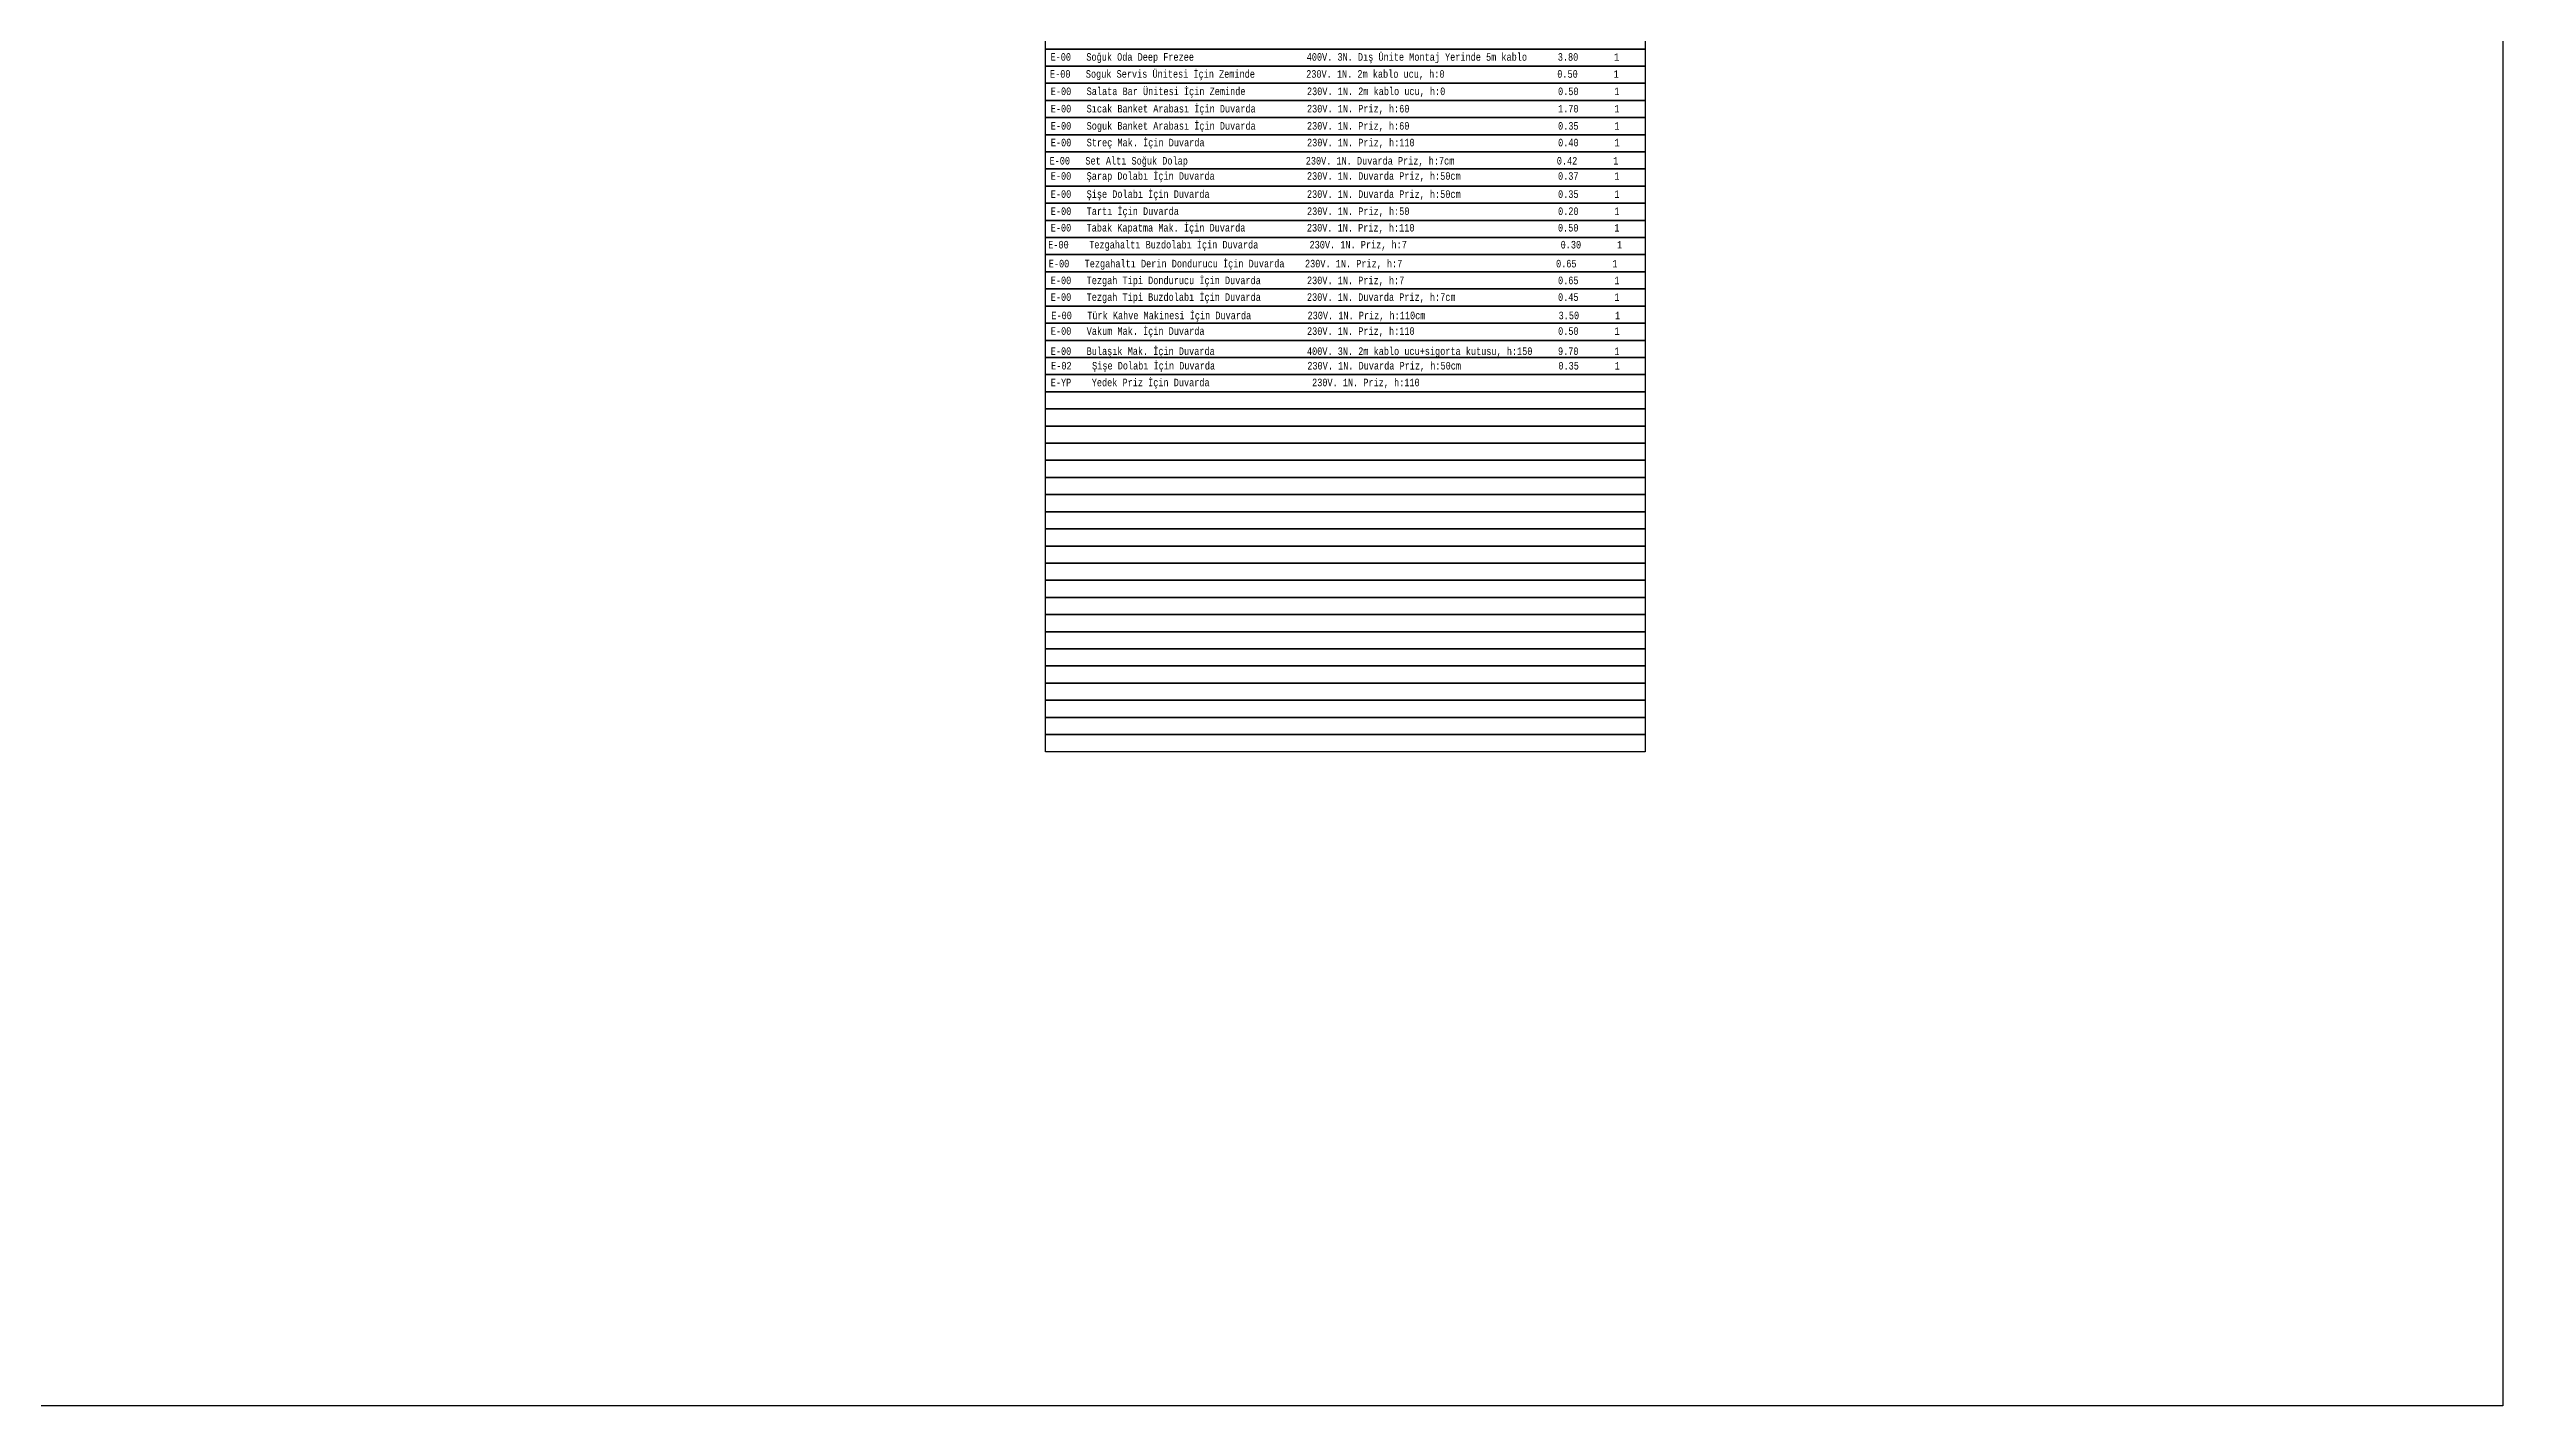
# Model space of a CAD drawing. Header units: millimetres. Extents: x -3516 to 33273, y -7531 to 724.
# Drawn here: x 11578 to 14443, y -7531 to -5948 of the extents above; entities that cross this region are included whole.
import ezdxf

# ---------------------------------------------------------------- set-up
doc = ezdxf.new("R2010")
doc.units = ezdxf.units.MM
doc.layers.add('TES_ELK', color=230, linetype='Continuous')
doc.styles.add('antet', font='', dxfattribs={"width": 0.8})
doc.styles.get('antet').set_extended_font_data('Monospac821 BT')

# ---------------------------------------------------------------- blocks, each defined once
blk = doc.blocks.new('*U130')
at = {"layer": 'TES_ELK'}
blk.add_lwpolyline([(-10, -350), (-10, 350), (10, 350), (10, -350)], close=True, dxfattribs=at)
blk = doc.blocks.new('*U131')
at = {"layer": 'TES_ELK', "color": 0, "linetype": 'ByBlock', "lineweight": -2, "transparency": 16777216}
for p in [(-1480, 0), (-1460, 0), (-1440, 0), (-1420, 0), (-1400, 0), (-1380, 0), (-1360, 0), (-1340, 0), (-1320, 0), (-1300, 0), (-1280, 0), (-1260, 0), (-1240, 0), (-1220, 0), (-1200, 0), (-1180, 0), (-1160, 0), (-1140, 0), (-1120, 0), (-1100, 0), (-1080, 0), (-1060, 0), (-1040, 0), (-1020, 0), (-1000, 0), (-980, 0), (-960, 0), (-940, 0), (-920, 0), (-900, 0), (-880, 0), (-860, 0), (-840, 0), (-820, 0), (-800, 0), (-780, 0), (-760, 0), (-740, 0), (-720, 0), (-700, 0), (-680, 0), (-660, 0), (-640, 0), (-620, 0), (-600, 0), (-580, 0), (-560, 0), (-540, 0), (-520, 0), (-500, 0), (-480, 0), (-460, 0), (-440, 0), (-420, 0), (-400, 0), (-380, 0), (-360, 0), (-340, 0), (-320, 0), (-300, 0), (-280, 0), (-260, 0), (-240, 0), (-220, 0), (-200, 0), (-180, 0), (-160, 0), (-140, 0), (-120, 0), (-100, 0), (-80, 0), (-60, 0), (-40, 0), (-20, 0), (0, 0)]:
    blk.add_blockref('*U130', p, dxfattribs=at)

msp = doc.modelspace()

# ---------------------------------------------------------------- linework, layer by layer
msp.add_lwpolyline([(10124.236, -4739.843), (14442.522, -4739.843), (14442.522, -7531.4), (10124.236, -7531.4)])

# ---------------------------------------------------------------- block references
at = {"layer": 'TES_ELK', "color": 3, "lineweight": 25, "rotation": 90.00000000000739}
msp.add_blockref('*U131', (13091.382, -5277.911), dxfattribs=at)

# ---------------------------------------------------------------- texts
at = {"layer": 'TES_ELK', "linetype": 'Continuous', "style": 'antet', "width": 0.8}
for s, p in [(' E-00   Soğuk Oda Deep Frezee                      400V. 3N. Dış Ünite Montaj Yerinde 5m kablo      3.80       1', (12741.088, -5961.561)), (' E-00   Soguk Servis Ünitesi İçin Zeminde          230V. 1N. 2m kablo ucu, h:0                      0.50       1', (12740.476, -5981.415, 0)), (' E-00   Salata Bar Ünitesi İçin Zeminde            230V. 1N. 2m kablo ucu, h:0                      0.50       1', (12741.382, -6001.661)), (' E-00   Sıcak Banket Arabası İçin Duvarda          230V. 1N. Priz, h:60                             1.70       1', (12741.382, -6021.952)), (' E-00   Soguk Banket Arabası İçin Duvarda          230V. 1N. Priz, h:60                             0.35       1', (12741.382, -6041.999)), (' E-00   Streç Mak. İçin Duvarda                    230V. 1N. Priz, h:110                            0.40       1', (12741.454, -6061.467, 0)), (' E-00   Set Altı Soğuk Dolap                       230V. 1N. Duvarda Priz, h:7cm                    0.42       1', (12739.957, -6082.746, 0)), (' E-00   Şarap Dolabı İçin Duvarda                  230V. 1N. Duvarda Priz, h:50cm                   0.37       1', (12741.382, -6100.492, 0)), (' E-00   Şişe Dolabı İçin Duvarda                   230V. 1N. Duvarda Priz, h:50cm                   0.35       1', (12741.38, -6121.637, 0)), (' E-00   Tabak Kapatma Mak. İçin Duvarda            230V. 1N. Priz, h:110                            0.50       1', (12741.308, -6160.883, 0)), (' E-00   Tartı İçin Duvarda                         230V. 1N. Priz, h:50                             0.20       1', (12741.424, -6141.585, 0)), (' E-00    Tezgahaltı Buzdolabı İçin Duvarda          230V. 1N. Priz, h:7                              0.30       1', (12738.43, -6180.667, 0)), (' E-00   Tezgahaltı Derin Dondurucu İçin Duvarda    230V. 1N. Priz, h:7                              0.65       1', (12739.065, -6202.748, 0)), (' E-00   Tezgah Tipi Dondurucu İçin Duvarda         230V. 1N. Priz, h:7                              0.65       1', (12741.382, -6222.318)), (' E-00   Tezgah Tipi Buzdolabı İçin Duvarda         230V. 1N. Duvarda Priz, h:7cm                    0.45       1', (12741.382, -6241.827, 0)), (' E-00   Vakum Mak. İçin Duvarda                    230V. 1N. Priz, h:110                            0.50       1', (12741.454, -6281.467, 0)), (' E-00   Türk Kahve Makinesi İçin Duvarda           230V. 1N. Priz, h:110cm                          3.50       1', (12742.066, -6263.236, 0)), (' E-00   Bulaşık Mak. İçin Duvarda                  400V. 3N. 2m kablo ucu+sigorta kutusu, h:150     9.70       1', (12741.382, -6304.938)), (' E-02    Şişe Dolabı İçin Duvarda                  230V. 1N. Duvarda Priz, h:50cm                   0.35       1', (12741.778, -6321.908, 0)), (' E-YP    Yedek Priz İçin Duvarda                    230V. 1N. Priz, h:110                                   ', (12741.382, -6341.458, 0))]:
    msp.add_text(s, height=8.824501, rotation=359.995769, dxfattribs=at).set_placement(p)

doc.saveas('drawing.dxf')
